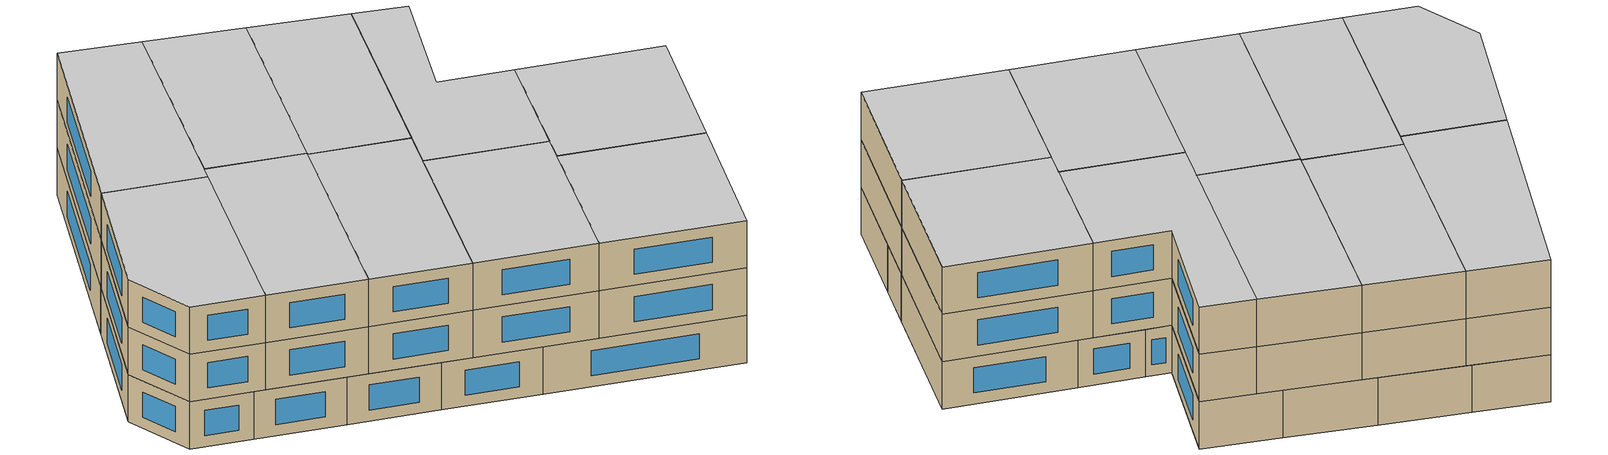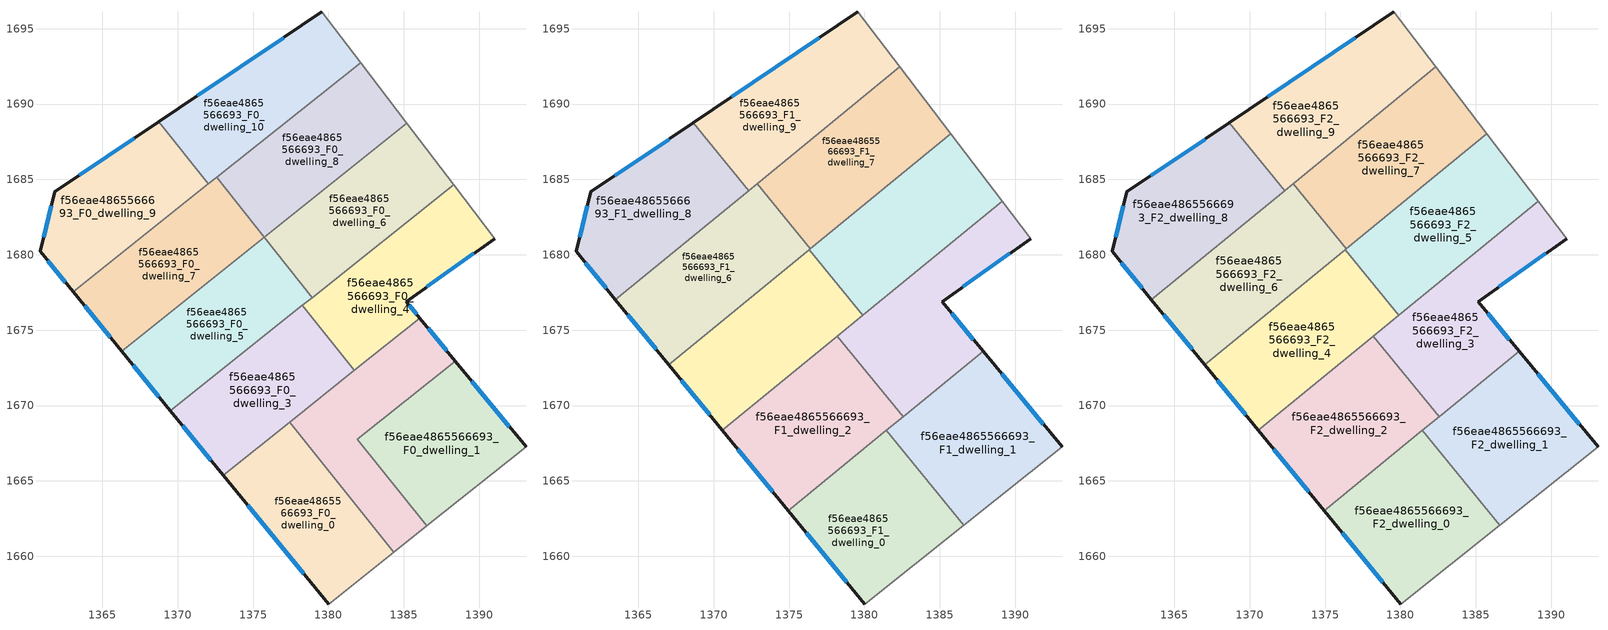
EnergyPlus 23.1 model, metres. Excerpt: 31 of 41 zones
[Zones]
f56eae4865566693_F0_dwelling_0
 floor ground (EU_floor_Construction): 1377.42,1668.91 1384.32,1660.26 1380.01,1656.83 1373.01,1665.39 z0
 wall outside (EU_wall_Construction): 1373.01,1665.39 1380.01,1656.83 z0:3
 wall to f56eae4865566693_F0_dwelling_2 (EU_wall_Construction): 1384.32,1660.26 1377.42,1668.91 z0:3
 wall adiabatic (EU_wall_Construction): 1380.01,1656.83 1384.32,1660.26 z0:3
 wall to f56eae4865566693_F0_dwelling_3 (EU_wall_Construction): 1377.42,1668.91 1373.01,1665.39 z0:3
 window (EU_Window_Construction): 1374.66,1663.38 1378.37,1658.84 z0.7:2.3
 ceiling adiabatic (EU_roof_Construction): 1379.28,1666.57 1377.42,1668.91 1373.01,1665.39 1374.95,1663.02 z3
f56eae4865566693_F0_dwelling_1
 floor ground (EU_floor_Construction): 1388.41,1672.95 1393.11,1667.27 1386.52,1662.02 1381.92,1667.78 z0
 wall outside (EU_wall_Construction): 1393.11,1667.27 1388.41,1672.95 z0:3
 wall adiabatic (EU_wall_Construction): 1386.52,1662.02 1393.11,1667.27 z0:3
 wall to f56eae4865566693_F0_dwelling_2 (EU_wall_Construction): 1388.41,1672.95 1381.92,1667.78 1386.52,1662.02 z0:3
 window (EU_Window_Construction): 1392,1668.61 1389.51,1671.62 z0.7:2.3
f56eae4865566693_F0_dwelling_10
 floor ground (EU_floor_Construction): 1379.57,1696.12 1382.13,1692.76 1372.04,1684.7 1368.75,1688.83 z0
 wall outside (EU_wall_Construction): 1379.57,1696.12 1368.75,1688.83 z0:3
 wall to f56eae4865566693_F0_dwelling_9 (EU_wall_Construction): 1368.75,1688.83 1372.04,1684.7 z0:3
 wall adiabatic (EU_wall_Construction): 1382.13,1692.76 1379.57,1696.12 z0:3
 wall to f56eae4865566693_F0_dwelling_8 (EU_wall_Construction): 1372.59,1685.14 1382.13,1692.76 z0:3
 wall to f56eae4865566693_F0_dwelling_7 (EU_wall_Construction): 1372.04,1684.7 1372.59,1685.14 z0:3
 window (EU_Window_Construction): 1377.03,1694.41 1371.29,1690.54 z0.7:2.3
f56eae4865566693_F0_dwelling_2
 floor ground (EU_floor_Construction): 1386.06,1675.8 1388.41,1672.95 1381.92,1667.78 1386.52,1662.02 1384.32,1660.26 1377.42,1668.91 z0
 wall outside (EU_wall_Construction): 1388.41,1672.95 1386.06,1675.8 z0:3
 wall adiabatic (EU_wall_Construction): 1384.32,1660.26 1386.52,1662.02 z0:3
 wall to f56eae4865566693_F0_dwelling_4 (EU_wall_Construction): 1386.06,1675.8 1381.72,1672.33 z0:3
 wall to f56eae4865566693_F0_dwelling_3 (EU_wall_Construction): 1381.72,1672.33 1377.42,1668.91 z0:3
 window (EU_Window_Construction): 1387.86,1673.62 1386.61,1675.13 z0.7:2.3
 ceiling adiabatic (EU_roof_Construction): 1382.57,1669.26 1380.71,1671.53 1377.42,1668.91 1379.28,1666.57 z3
f56eae4865566693_F0_dwelling_3
 floor ground (EU_floor_Construction): 1378.27,1676.65 1381.72,1672.33 1373.01,1665.39 1369.52,1669.66 z0
 wall outside (EU_wall_Construction): 1369.52,1669.66 1373.01,1665.39 z0:3
 wall to f56eae4865566693_F0_dwelling_4 (EU_wall_Construction): 1381.72,1672.33 1378.27,1676.65 z0:3
 wall to f56eae4865566693_F0_dwelling_5 (EU_wall_Construction): 1378.27,1676.65 1369.52,1669.66 z0:3
 window (EU_Window_Construction): 1370.34,1668.66 1372.19,1666.39 z0.7:2.3
 ceiling adiabatic (EU_roof_Construction): 1380.71,1671.53 1378.21,1674.59 1370.59,1668.35 1373.01,1665.39 z3; 1379.24,1675.44 1378.27,1676.65 1369.52,1669.66 1370.59,1668.35 z3
f56eae4865566693_F0_dwelling_4
 floor ground (EU_floor_Construction): 1388.3,1684.65 1391.02,1681.08 1385.15,1676.9 1386.06,1675.8 1381.72,1672.33 1378.27,1676.65 z0
 wall outside (EU_wall_Construction): 1386.06,1675.8 1385.15,1676.9 1391.02,1681.08 z0:3
 wall adiabatic (EU_wall_Construction): 1391.02,1681.08 1388.3,1684.65 z0:3
 wall to f56eae4865566693_F0_dwelling_6 (EU_wall_Construction): 1388.3,1684.65 1378.92,1677.16 z0:3
 wall to f56eae4865566693_F0_dwelling_5 (EU_wall_Construction): 1378.92,1677.16 1378.27,1676.65 z0:3
 window (EU_Window_Construction): 1386.53,1677.88 1389.64,1680.1 / 1385.85,1676.06 1385.36,1676.64 z0.7:2.3
f56eae4865566693_F0_dwelling_5
 floor ground (EU_floor_Construction): 1375.73,1681.16 1378.92,1677.16 1369.52,1669.66 1366.28,1673.62 z0
 wall outside (EU_wall_Construction): 1366.28,1673.62 1369.52,1669.66 z0:3
 wall to f56eae4865566693_F0_dwelling_6 (EU_wall_Construction): 1378.92,1677.16 1375.73,1681.16 z0:3
 wall to f56eae4865566693_F0_dwelling_7 (EU_wall_Construction): 1375.73,1681.16 1366.28,1673.62 z0:3
 window (EU_Window_Construction): 1367.04,1672.69 1368.76,1670.59 z0.7:2.3
f56eae4865566693_F0_dwelling_6
 floor ground (EU_floor_Construction): 1385.21,1688.72 1388.3,1684.65 1378.92,1677.16 1375.73,1681.16 z0
 wall adiabatic (EU_wall_Construction): 1388.3,1684.65 1385.21,1688.72 z0:3
 wall to f56eae4865566693_F0_dwelling_8 (EU_wall_Construction): 1385.21,1688.72 1375.75,1681.17 z0:3
 wall to f56eae4865566693_F0_dwelling_7 (EU_wall_Construction): 1375.75,1681.17 1375.73,1681.16 z0:3
 ceiling adiabatic (EU_roof_Construction): 1385.73,1688.03 1385.21,1688.72 1375.77,1681.19 1376.41,1680.4 z3
f56eae4865566693_F0_dwelling_7
 floor ground (EU_floor_Construction): 1372.59,1685.14 1375.75,1681.17 1366.28,1673.62 1363.07,1677.54 z0
 wall outside (EU_wall_Construction): 1363.07,1677.54 1366.28,1673.62 z0:3
 wall to f56eae4865566693_F0_dwelling_8 (EU_wall_Construction): 1375.75,1681.17 1372.59,1685.14 z0:3
 wall to f56eae4865566693_F0_dwelling_9 (EU_wall_Construction): 1372.04,1684.7 1363.07,1677.54 z0:3
 window (EU_Window_Construction): 1363.82,1676.62 1365.53,1674.54 z0.7:2.3
f56eae4865566693_F0_dwelling_8
 floor ground (EU_floor_Construction): 1382.13,1692.76 1385.21,1688.72 1375.75,1681.17 1372.59,1685.14 z0
 wall adiabatic (EU_wall_Construction): 1385.21,1688.72 1382.13,1692.76 z0:3
 ceiling adiabatic (EU_roof_Construction): 1382.35,1692.47 1382.13,1692.76 1372.59,1685.14 1372.91,1684.75 z3
f56eae4865566693_F0_dwelling_9
 floor ground (EU_floor_Construction): 1368.75,1688.83 1372.04,1684.7 1363.07,1677.54 1360.87,1680.23 1361.86,1684.19 z0
 wall outside (EU_wall_Construction): 1368.75,1688.83 1361.86,1684.19 1360.87,1680.23 1363.07,1677.54 z0:3
 window (EU_Window_Construction): 1361.39,1679.6 1362.55,1678.17 / 1361.63,1683.26 1361.1,1681.16 / 1367.13,1687.74 1363.48,1685.28 z0.7:2.3
f56eae4865566693_F1_dwelling_0
 floor to f56eae4865566693_F0_dwelling_0 (EU_floor_Construction): 1379.28,1666.57 1384.32,1660.26 1380.01,1656.83 1374.95,1663.02 z3
 floor to f56eae4865566693_F0_dwelling_2 (EU_floor_Construction): 1381.93,1667.78 1386.52,1662.02 1384.32,1660.26 1379.28,1666.57 1381.46,1668.35 z3
 floor to f56eae4865566693_F0_dwelling_1 (EU_floor_Construction): 1381.92,1667.78 1386.59,1662.08 1386.52,1662.02 z3
 wall outside (EU_wall_Construction): 1374.95,1663.02 1380.01,1656.83 z3:6
 wall to f56eae4865566693_F1_dwelling_1 (EU_wall_Construction): 1386.59,1662.08 1381.46,1668.35 z3:6
 wall adiabatic (EU_wall_Construction): 1380.01,1656.83 1386.59,1662.08 z3:6
 wall to f56eae4865566693_F1_dwelling_2 (EU_wall_Construction): 1381.46,1668.35 1374.95,1663.02 z3:6
 window (EU_Window_Construction): 1376.14,1661.57 1378.82,1658.28 z3.7:5.3
f56eae4865566693_F1_dwelling_1
 floor to f56eae4865566693_F0_dwelling_1 (EU_floor_Construction): 1388.41,1672.95 1393.11,1667.27 1386.59,1662.08 1381.93,1667.78 z3
 floor to f56eae4865566693_F0_dwelling_2 (EU_floor_Construction): 1387.88,1673.6 1388.41,1672.95 1381.93,1667.78 1381.46,1668.35 z3
 wall outside (EU_wall_Construction): 1393.11,1667.27 1387.88,1673.6 z3:6
 wall adiabatic (EU_wall_Construction): 1386.59,1662.08 1393.11,1667.27 z3:6
 wall to f56eae4865566693_F1_dwelling_3 (EU_wall_Construction): 1387.88,1673.6 1382.57,1669.26 z3:6
 wall to f56eae4865566693_F1_dwelling_2 (EU_wall_Construction): 1382.57,1669.26 1381.46,1668.35 z3:6
 window (EU_Window_Construction): 1391.88,1668.76 1389.1,1672.12 z3.7:5.3
f56eae4865566693_F1_dwelling_2
 floor adiabatic (EU_floor_Construction): 1378.21,1674.59 1382.57,1669.26 1374.95,1663.02 1370.59,1668.35 z3
 wall outside (EU_wall_Construction): 1370.59,1668.35 1374.95,1663.02 z3:6
 wall to f56eae4865566693_F1_dwelling_3 (EU_wall_Construction): 1382.57,1669.26 1378.21,1674.59 z3:6
 wall to f56eae4865566693_F1_dwelling_4 (EU_wall_Construction): 1378.21,1674.59 1370.59,1668.35 z3:6
 window (EU_Window_Construction): 1371.61,1667.1 1373.92,1664.27 z3.7:5.3
f56eae4865566693_F1_dwelling_3
 floor to f56eae4865566693_F0_dwelling_2 (EU_floor_Construction): 1386.06,1675.8 1387.88,1673.6 1382.57,1669.26 1380.71,1671.53 z3
 floor to f56eae4865566693_F0_dwelling_4 (EU_floor_Construction): 1389.15,1683.54 1391.02,1681.08 1385.15,1676.9 1386.06,1675.8 1381.72,1672.33 1379.24,1675.44 z3
 floor to f56eae4865566693_F0_dwelling_3 (EU_floor_Construction): 1379.24,1675.44 1381.72,1672.33 1380.71,1671.53 1378.21,1674.59 z3
 wall outside (EU_wall_Construction): 1387.88,1673.6 1385.15,1676.9 1391.02,1681.08 z3:6
 wall adiabatic (EU_wall_Construction): 1391.02,1681.08 1389.15,1683.54 z3:6
 wall to f56eae4865566693_F1_dwelling_5 (EU_wall_Construction): 1389.15,1683.54 1379.91,1675.98 z3:6
 wall to f56eae4865566693_F1_dwelling_4 (EU_wall_Construction): 1379.91,1675.98 1378.2,1674.59 z3:6
 window (EU_Window_Construction): 1386.53,1677.88 1389.64,1680.1 / 1387.24,1674.38 1385.79,1676.13 z3.7:5.3
f56eae4865566693_F1_dwelling_4
 floor to f56eae4865566693_F0_dwelling_5 (EU_floor_Construction): 1378.35,1677.88 1378.92,1677.16 1369.52,1669.66 1367.02,1672.71 1376.34,1680.34 z3
 floor to f56eae4865566693_F0_dwelling_4 (EU_floor_Construction): 1378.93,1677.17 1379.91,1675.98 1379.24,1675.44 1378.27,1676.65 z3
 floor adiabatic (EU_floor_Construction): 1378.93,1677.17 1378.27,1676.65 1379.24,1675.44 1370.59,1668.35 1369.52,1669.66 1378.92,1677.16 1378.35,1677.88 z3
 wall outside (EU_wall_Construction): 1367.02,1672.71 1370.59,1668.35 z3:6
 wall to f56eae4865566693_F1_dwelling_5 (EU_wall_Construction): 1379.91,1675.98 1376.34,1680.34 z3:6
 wall to f56eae4865566693_F1_dwelling_6 (EU_wall_Construction): 1376.34,1680.34 1367.02,1672.71 z3:6
 window (EU_Window_Construction): 1367.86,1671.69 1369.75,1669.38 z3.7:5.3
f56eae4865566693_F1_dwelling_5
 floor to f56eae4865566693_F0_dwelling_4 (EU_floor_Construction): 1388.3,1684.65 1389.15,1683.54 1379.91,1675.98 1378.93,1677.17 z3
 floor to f56eae4865566693_F0_dwelling_6 (EU_floor_Construction): 1385.73,1688.03 1388.3,1684.65 1378.93,1677.17 1378.35,1677.88 1376.37,1680.36 z3
 floor to f56eae4865566693_F0_dwelling_5 (EU_floor_Construction): 1376.37,1680.36 1378.35,1677.88 1376.34,1680.34 z3
 wall adiabatic (EU_wall_Construction): 1389.15,1683.54 1385.73,1688.03 z3:6
 wall to f56eae4865566693_F1_dwelling_7 (EU_wall_Construction): 1385.73,1688.03 1376.41,1680.4 z3:6
 wall to f56eae4865566693_F1_dwelling_6 (EU_wall_Construction): 1376.41,1680.4 1376.34,1680.34 z3:6
f56eae4865566693_F1_dwelling_6
 floor to f56eae4865566693_F0_dwelling_7 (EU_floor_Construction): 1374.71,1682.49 1375.75,1681.17 1366.28,1673.62 1363.48,1677.04 1372.88,1684.72 z3
 floor to f56eae4865566693_F0_dwelling_5 (EU_floor_Construction): 1375.73,1681.16 1376.37,1680.36 1376.34,1680.34 1367.02,1672.71 1366.28,1673.62 z3
 floor to f56eae4865566693_F0_dwelling_6 (EU_floor_Construction): 1375.77,1681.19 1376.41,1680.4 1376.37,1680.36 1375.73,1681.16 z3
 floor to f56eae4865566693_F0_dwelling_8 (EU_floor_Construction): 1374.71,1682.49 1375.77,1681.19 1375.75,1681.17 z3
 wall outside (EU_wall_Construction): 1363.48,1677.04 1367.02,1672.71 z3:6
 wall to f56eae4865566693_F1_dwelling_7 (EU_wall_Construction): 1376.41,1680.4 1372.88,1684.72 z3:6
 wall to f56eae4865566693_F1_dwelling_8 (EU_wall_Construction): 1372.32,1684.26 1363.48,1677.04 z3:6
 wall to f56eae4865566693_F1_dwelling_9 (EU_wall_Construction): 1372.88,1684.72 1372.32,1684.26 z3:6
 window (EU_Window_Construction): 1364.31,1676.02 1366.19,1673.73 z3.7:5.3
f56eae4865566693_F1_dwelling_7
 floor to f56eae4865566693_F0_dwelling_8 (EU_floor_Construction): 1382.35,1692.47 1385.21,1688.72 1375.77,1681.19 1374.71,1682.49 1372.91,1684.75 z3
 floor adiabatic (EU_floor_Construction): 1385.21,1688.72 1385.73,1688.03 1376.41,1680.4 1375.77,1681.19 z3; 1382.35,1692.47 1385.21,1688.72 1375.77,1681.19 1374.71,1682.49 1372.91,1684.75 z3
 floor to f56eae4865566693_F0_dwelling_7 (EU_floor_Construction): 1372.91,1684.75 1374.71,1682.49 1372.88,1684.72 z3
 wall adiabatic (EU_wall_Construction): 1385.73,1688.03 1382.35,1692.47 z3:6
 wall to f56eae4865566693_F1_dwelling_9 (EU_wall_Construction): 1382.35,1692.47 1372.88,1684.72 z3:6
f56eae4865566693_F1_dwelling_8
 floor to f56eae4865566693_F0_dwelling_9 (EU_floor_Construction): 1368.64,1688.76 1371.99,1684.66 1363.07,1677.54 1360.87,1680.23 1361.86,1684.19 z3
 floor to f56eae4865566693_F0_dwelling_7 (EU_floor_Construction): 1371.99,1684.66 1372.32,1684.26 1363.48,1677.04 1363.07,1677.54 z3
 wall outside (EU_wall_Construction): 1368.64,1688.76 1361.86,1684.19 1360.87,1680.23 1363.48,1677.04 z3:6
 wall to f56eae4865566693_F1_dwelling_9 (EU_wall_Construction): 1372.32,1684.26 1368.64,1688.76 z3:6
 window (EU_Window_Construction): 1361.48,1679.48 1362.87,1677.79 / 1361.63,1683.26 1361.1,1681.16 / 1367.05,1687.68 1363.46,1685.26 z3.7:5.3
f56eae4865566693_F1_dwelling_9
 floor to f56eae4865566693_F0_dwelling_10 (EU_floor_Construction): 1379.57,1696.12 1382.13,1692.76 1372.04,1684.7 1368.75,1688.83 z3
 floor to f56eae4865566693_F0_dwelling_9 (EU_floor_Construction): 1368.75,1688.83 1372.04,1684.7 1371.99,1684.66 1368.64,1688.76 z3
 floor to f56eae4865566693_F0_dwelling_7 (EU_floor_Construction): 1372.59,1685.14 1372.91,1684.75 1372.32,1684.26 1371.99,1684.66 z3
 floor adiabatic (EU_floor_Construction): 1382.13,1692.76 1382.35,1692.47 1372.32,1684.26 1372.91,1684.75 1372.59,1685.14 z3
 wall outside (EU_wall_Construction): 1379.57,1696.12 1368.64,1688.76 z3:6
 wall adiabatic (EU_wall_Construction): 1382.35,1692.47 1379.57,1696.12 z3:6
 window (EU_Window_Construction): 1377,1694.39 1371.21,1690.49 z3.7:5.3
f56eae4865566693_F2_dwelling_0
 floor to f56eae4865566693_F1_dwelling_0 (EU_floor_Construction): 1381.46,1668.35 1386.59,1662.08 1380.01,1656.83 1374.95,1663.02 z6
 wall outside (EU_wall_Construction): 1374.95,1663.02 1380.01,1656.83 z6:9
 wall to f56eae4865566693_F2_dwelling_1 (EU_wall_Construction): 1386.59,1662.08 1381.46,1668.35 z6:9
 wall adiabatic (EU_wall_Construction): 1380.01,1656.83 1386.59,1662.08 z6:9
 wall to f56eae4865566693_F2_dwelling_2 (EU_wall_Construction): 1381.46,1668.35 1374.95,1663.02 z6:9
 window (EU_Window_Construction): 1376.14,1661.57 1378.82,1658.28 z6.7:8.3
 ceiling to f56eae4865566693_F3_dwelling_0 (EU_floor_Construction): 1386.59,1662.08 1381.46,1668.35 1374.95,1663.02 1380.01,1656.83 z9
f56eae4865566693_F2_dwelling_1
 floor to f56eae4865566693_F1_dwelling_1 (EU_floor_Construction): 1387.88,1673.6 1393.11,1667.27 1386.59,1662.08 1381.46,1668.35 z6
 wall outside (EU_wall_Construction): 1393.11,1667.27 1387.88,1673.6 z6:9
 wall adiabatic (EU_wall_Construction): 1386.59,1662.08 1393.11,1667.27 z6:9
 wall to f56eae4865566693_F2_dwelling_3 (EU_wall_Construction): 1387.88,1673.6 1382.57,1669.26 z6:9
 wall to f56eae4865566693_F2_dwelling_2 (EU_wall_Construction): 1382.57,1669.26 1381.46,1668.35 z6:9
 window (EU_Window_Construction): 1391.88,1668.76 1389.1,1672.12 z6.7:8.3
 ceiling to f56eae4865566693_F3_dwelling_1 (EU_floor_Construction): 1393.11,1667.27 1387.88,1673.6 1381.46,1668.35 1386.59,1662.08 z9
f56eae4865566693_F2_dwelling_2
 floor to f56eae4865566693_F1_dwelling_2 (EU_floor_Construction): 1378.21,1674.59 1382.57,1669.26 1374.95,1663.02 1370.59,1668.35 z6
 wall outside (EU_wall_Construction): 1370.59,1668.35 1374.95,1663.02 z6:9
 wall to f56eae4865566693_F2_dwelling_3 (EU_wall_Construction): 1382.57,1669.26 1378.21,1674.59 z6:9
 wall to f56eae4865566693_F2_dwelling_4 (EU_wall_Construction): 1378.21,1674.59 1370.59,1668.35 z6:9
 window (EU_Window_Construction): 1371.61,1667.1 1373.92,1664.27 z6.7:8.3
 ceiling to f56eae4865566693_F3_dwelling_2 (EU_floor_Construction): 1382.57,1669.26 1378.21,1674.59 1370.59,1668.35 1374.95,1663.02 z9
f56eae4865566693_F2_dwelling_3
 floor to f56eae4865566693_F1_dwelling_3 (EU_floor_Construction): 1389.15,1683.54 1391.02,1681.08 1385.15,1676.9 1387.88,1673.6 1382.57,1669.26 1378.21,1674.59 z6
 wall outside (EU_wall_Construction): 1387.88,1673.6 1385.15,1676.9 1391.02,1681.08 z6:9
 wall adiabatic (EU_wall_Construction): 1391.02,1681.08 1389.15,1683.54 z6:9
 wall to f56eae4865566693_F2_dwelling_5 (EU_wall_Construction): 1389.15,1683.54 1379.91,1675.98 z6:9
 wall to f56eae4865566693_F2_dwelling_4 (EU_wall_Construction): 1379.91,1675.98 1378.2,1674.59 z6:9
 window (EU_Window_Construction): 1386.53,1677.88 1389.64,1680.1 / 1387.24,1674.38 1385.79,1676.13 z6.7:8.3
 ceiling to f56eae4865566693_F3_dwelling_3 (EU_floor_Construction): 1387.88,1673.6 1385.15,1676.9 1391.02,1681.08 1389.15,1683.54 1378.21,1674.59 1382.57,1669.26 z9
f56eae4865566693_F2_dwelling_4
 floor to f56eae4865566693_F1_dwelling_4 (EU_floor_Construction): 1376.34,1680.34 1379.91,1675.98 1370.59,1668.35 1367.02,1672.71 z6
 wall outside (EU_wall_Construction): 1367.02,1672.71 1370.59,1668.35 z6:9
 wall to f56eae4865566693_F2_dwelling_5 (EU_wall_Construction): 1379.91,1675.98 1376.34,1680.34 z6:9
 wall to f56eae4865566693_F2_dwelling_6 (EU_wall_Construction): 1376.34,1680.34 1367.02,1672.71 z6:9
 window (EU_Window_Construction): 1367.86,1671.69 1369.75,1669.38 z6.7:8.3
 ceiling to f56eae4865566693_F3_dwelling_4 (EU_floor_Construction): 1379.91,1675.98 1376.34,1680.34 1367.02,1672.71 1370.59,1668.35 z9
f56eae4865566693_F2_dwelling_5
 floor to f56eae4865566693_F1_dwelling_5 (EU_floor_Construction): 1385.73,1688.03 1389.15,1683.54 1379.91,1675.98 1376.34,1680.34 z6
 wall adiabatic (EU_wall_Construction): 1389.15,1683.54 1385.73,1688.03 z6:9
 wall to f56eae4865566693_F2_dwelling_7 (EU_wall_Construction): 1385.73,1688.03 1376.41,1680.4 z6:9
 wall to f56eae4865566693_F2_dwelling_6 (EU_wall_Construction): 1376.41,1680.4 1376.34,1680.34 z6:9
 ceiling to f56eae4865566693_F3_dwelling_5 (EU_floor_Construction): 1389.15,1683.54 1385.73,1688.03 1376.34,1680.34 1379.91,1675.98 z9
f56eae4865566693_F2_dwelling_6
 floor to f56eae4865566693_F1_dwelling_6 (EU_floor_Construction): 1372.88,1684.72 1376.41,1680.4 1367.02,1672.71 1363.48,1677.04 z6
 wall outside (EU_wall_Construction): 1363.48,1677.04 1367.02,1672.71 z6:9
 wall to f56eae4865566693_F2_dwelling_7 (EU_wall_Construction): 1376.41,1680.4 1372.88,1684.72 z6:9
 wall to f56eae4865566693_F2_dwelling_8 (EU_wall_Construction): 1372.32,1684.26 1363.48,1677.04 z6:9
 wall to f56eae4865566693_F2_dwelling_9 (EU_wall_Construction): 1372.88,1684.72 1372.32,1684.26 z6:9
 window (EU_Window_Construction): 1364.31,1676.02 1366.19,1673.73 z6.7:8.3
 ceiling to f56eae4865566693_F3_dwelling_6 (EU_floor_Construction): 1376.41,1680.4 1372.88,1684.72 1363.48,1677.04 1367.02,1672.71 z9
f56eae4865566693_F2_dwelling_7
 floor to f56eae4865566693_F1_dwelling_7 (EU_floor_Construction): 1382.35,1692.47 1385.73,1688.03 1376.41,1680.4 1372.88,1684.72 z6
 wall adiabatic (EU_wall_Construction): 1385.73,1688.03 1382.35,1692.47 z6:9
 wall to f56eae4865566693_F2_dwelling_9 (EU_wall_Construction): 1382.35,1692.47 1372.88,1684.72 z6:9
 ceiling to f56eae4865566693_F3_dwelling_7 (EU_floor_Construction): 1385.73,1688.03 1382.35,1692.47 1372.88,1684.72 1376.41,1680.4 z9
f56eae4865566693_F2_dwelling_8
 floor to f56eae4865566693_F1_dwelling_8 (EU_floor_Construction): 1368.64,1688.76 1372.32,1684.26 1363.48,1677.04 1360.87,1680.23 1361.86,1684.19 z6
 wall outside (EU_wall_Construction): 1368.64,1688.76 1361.86,1684.19 1360.87,1680.23 1363.48,1677.04 z6:9
 wall to f56eae4865566693_F2_dwelling_9 (EU_wall_Construction): 1372.32,1684.26 1368.64,1688.76 z6:9
 window (EU_Window_Construction): 1361.48,1679.48 1362.87,1677.79 / 1361.63,1683.26 1361.1,1681.16 / 1367.05,1687.68 1363.46,1685.26 z6.7:8.3
 ceiling to f56eae4865566693_F3_dwelling_8 (EU_floor_Construction): 1372.32,1684.26 1368.64,1688.76 1361.86,1684.19 1360.87,1680.23 1363.48,1677.04 z9
f56eae4865566693_F2_dwelling_9
 floor to f56eae4865566693_F1_dwelling_9 (EU_floor_Construction): 1379.57,1696.12 1382.35,1692.47 1372.32,1684.26 1368.64,1688.76 z6
 wall outside (EU_wall_Construction): 1379.57,1696.12 1368.64,1688.76 z6:9
 wall adiabatic (EU_wall_Construction): 1382.35,1692.47 1379.57,1696.12 z6:9
 window (EU_Window_Construction): 1377,1694.39 1371.21,1690.49 z6.7:8.3
 ceiling to f56eae4865566693_F3_dwelling_9 (EU_floor_Construction): 1382.35,1692.47 1379.57,1696.12 1368.64,1688.76 1372.32,1684.26 z9
[Building]
EU S2 Campaign: North Axis=0; Terrain=City; Solar Distribution=FullExterior
[Site:Location]
Budapest.Ferenc.Liszt.Intl.AP: Latitude=47.437; Longitude=19.256; Time Zone=1; Elevation=185
[SizingPeriod:WeatherFileDays]
AnnualSizingPeriod: Begin Month=1; Begin Day of Month=1; End Month=12; End Day of Month=31; Day of Week for Start Day=Monday; Use Weather File Daylight Saving Period=No; Use Weather File Rain and Snow Indicators=No
[MATERIAL]
EU_InternalMass_Material: Roughness=MediumRough; Thickness=0.1; Conductivity=1; Density=1800; Specific Heat=900; Thermal Absorptance=0.9; Solar Absorptance=0.7; Visible Absorptance=0.7
[MATERIAL:NOMASS] Roughness=MediumRough; Thermal Absorptance=0.9; Solar Absorptance=0.7; Visible Absorptance=0.7
Name | Thermal Resistance
EU_wall_NoMass | 0.832559
EU_roof_NoMass | 1.39638
EU_floor_NoMass | 0.872794
[WINDOWMATERIAL:SIMPLEGLAZINGSYSTEM]
EU_Window_SimpleGlazing: UFactor=2.79869; Solar Heat Gain Coefficient=0.75; Visible Transmittance=0.75
[CONSTRUCTION]
EU_wall_Construction: EU_wall_NoMass
EU_roof_Construction: EU_roof_NoMass
EU_floor_Construction: EU_floor_NoMass
EU_Window_Construction: EU_Window_SimpleGlazing
EU_InternalMass_Construction: EU_InternalMass_Material
[ZONE] Type=1; Multiplier=1; Ceiling Height=autocalculate; Floor Area=autocalculate; Part of Total Floor Area=Yes
Name | Volume
f56eae4865566693_F0_dwelling_0; f56eae4865566693_F0_dwelling_10 | 184.956
f56eae4865566693_F1_dwelling_0; f56eae4865566693_F2_dwelling_0 | 203.431
f56eae4865566693_F0_dwelling_1 | 184.938
f56eae4865566693_F1_dwelling_1; f56eae4865566693_F2_dwelling_1 | 203.453
f56eae4865566693_F0_dwelling_2 | 184.95
f56eae4865566693_F1_dwelling_2; f56eae4865566693_F2_dwelling_2 | 203.439
f56eae4865566693_F0_dwelling_3 | 184.923
f56eae4865566693_F1_dwelling_3; f56eae4865566693_F2_dwelling_3 | 203.44
f56eae4865566693_F0_dwelling_4 | 184.931
f56eae4865566693_F1_dwelling_4; f56eae4865566693_F2_dwelling_4 | 203.414
f56eae4865566693_F0_dwelling_5; f56eae4865566693_F0_dwelling_8 | 184.93
f56eae4865566693_F1_dwelling_5; f56eae4865566693_F2_dwelling_5 | 203.428
f56eae4865566693_F0_dwelling_6 | 184.942
f56eae4865566693_F1_dwelling_6; f56eae4865566693_F2_dwelling_6 | 203.45
f56eae4865566693_F0_dwelling_7 | 184.911
f56eae4865566693_F1_dwelling_7; f56eae4865566693_F2_dwelling_7 | 203.448
f56eae4865566693_F1_dwelling_8; f56eae4865566693_F2_dwelling_8 | 203.456
f56eae4865566693_F0_dwelling_9 | 184.967
f56eae4865566693_F1_dwelling_9; f56eae4865566693_F2_dwelling_9 | 203.442
[INTERNALMASS] Construction=EU_InternalMass_Construction
Name | Zone or ZoneList | Surface Area
f56eae4865566693_F0_dwelling_0_EU_InternalMass | f56eae4865566693_F0_dwelling_0 | 61.654
f56eae4865566693_F0_dwelling_1_EU_InternalMass | f56eae4865566693_F0_dwelling_1 | 61.6464
f56eae4865566693_F0_dwelling_2_EU_InternalMass | f56eae4865566693_F0_dwelling_2 | 61.6498
f56eae4865566693_F0_dwelling_3_EU_InternalMass | f56eae4865566693_F0_dwelling_3 | 61.6424
f56eae4865566693_F0_dwelling_4_EU_InternalMass | f56eae4865566693_F0_dwelling_4 | 61.6444
f56eae4865566693_F0_dwelling_5_EU_InternalMass | f56eae4865566693_F0_dwelling_5 | 61.6445
f56eae4865566693_F0_dwelling_6_EU_InternalMass | f56eae4865566693_F0_dwelling_6 | 61.6476
f56eae4865566693_F0_dwelling_7_EU_InternalMass | f56eae4865566693_F0_dwelling_7 | 61.6373
f56eae4865566693_F0_dwelling_8_EU_InternalMass | f56eae4865566693_F0_dwelling_8 | 61.6428
f56eae4865566693_F0_dwelling_9_EU_InternalMass | f56eae4865566693_F0_dwelling_9 | 61.6561
f56eae4865566693_F0_dwelling_10_EU_InternalMass | f56eae4865566693_F0_dwelling_10 | 61.6515
f56eae4865566693_F1_dwelling_0_EU_InternalMass | f56eae4865566693_F1_dwelling_0 | 67.8087
f56eae4865566693_F1_dwelling_1_EU_InternalMass | f56eae4865566693_F1_dwelling_1 | 67.8175
f56eae4865566693_F1_dwelling_2_EU_InternalMass | f56eae4865566693_F1_dwelling_2 | 67.8128
f56eae4865566693_F1_dwelling_3_EU_InternalMass | f56eae4865566693_F1_dwelling_3 | 67.8138
f56eae4865566693_F1_dwelling_4_EU_InternalMass | f56eae4865566693_F1_dwelling_4 | 67.81
f56eae4865566693_F1_dwelling_5_EU_InternalMass | f56eae4865566693_F1_dwelling_5 | 67.811
f56eae4865566693_F1_dwelling_6_EU_InternalMass | f56eae4865566693_F1_dwelling_6 | 67.8152
f56eae4865566693_F1_dwelling_7_EU_InternalMass | f56eae4865566693_F1_dwelling_7 | 67.8157
f56eae4865566693_F1_dwelling_8_EU_InternalMass | f56eae4865566693_F1_dwelling_8 | 67.8177
f56eae4865566693_F1_dwelling_9_EU_InternalMass | f56eae4865566693_F1_dwelling_9 | 67.8138
f56eae4865566693_F2_dwelling_0_EU_InternalMass | f56eae4865566693_F2_dwelling_0 | 67.8087
f56eae4865566693_F2_dwelling_1_EU_InternalMass | f56eae4865566693_F2_dwelling_1 | 67.8175
f56eae4865566693_F2_dwelling_2_EU_InternalMass | f56eae4865566693_F2_dwelling_2 | 67.8128
f56eae4865566693_F2_dwelling_3_EU_InternalMass | f56eae4865566693_F2_dwelling_3 | 67.8138
f56eae4865566693_F2_dwelling_4_EU_InternalMass | f56eae4865566693_F2_dwelling_4 | 67.81
f56eae4865566693_F2_dwelling_5_EU_InternalMass | f56eae4865566693_F2_dwelling_5 | 67.811
f56eae4865566693_F2_dwelling_6_EU_InternalMass | f56eae4865566693_F2_dwelling_6 | 67.8152
f56eae4865566693_F2_dwelling_7_EU_InternalMass | f56eae4865566693_F2_dwelling_7 | 67.8157
f56eae4865566693_F2_dwelling_8_EU_InternalMass | f56eae4865566693_F2_dwelling_8 | 67.8177
f56eae4865566693_F2_dwelling_9_EU_InternalMass | f56eae4865566693_F2_dwelling_9 | 67.8138
[OTHEREQUIPMENT] Fuel Type=Electricity; Design Level Calculation Method=Watts/Area; Power per Zone Floor Area=1; Fraction Latent=0; Fraction Radiant=0; Fraction Lost=0; Carbon Dioxide Generation Rate=0; EndUse Subcategory=EU_Step8_InternalGains
Name | Zone or ZoneList or Space or SpaceList | Schedule
EU_Step8_InternalGain_f56eae4865566693_F0_dwelling_0_f000 | f56eae4865566693_F0_dwelling_0 | EU_Step8_GainSchedule_f56eae4865566693_F0_dwelling_0_f000
EU_Step8_InternalGain_f56eae4865566693_F0_dwelling_1_f000 | f56eae4865566693_F0_dwelling_1 | EU_Step8_GainSchedule_f56eae4865566693_F0_dwelling_1_f000
EU_Step8_InternalGain_f56eae4865566693_F0_dwelling_2_f000 | f56eae4865566693_F0_dwelling_2 | EU_Step8_GainSchedule_f56eae4865566693_F0_dwelling_2_f000
EU_Step8_InternalGain_f56eae4865566693_F0_dwelling_3_f000 | f56eae4865566693_F0_dwelling_3 | EU_Step8_GainSchedule_f56eae4865566693_F0_dwelling_3_f000
EU_Step8_InternalGain_f56eae4865566693_F0_dwelling_4_f000 | f56eae4865566693_F0_dwelling_4 | EU_Step8_GainSchedule_f56eae4865566693_F0_dwelling_4_f000
EU_Step8_InternalGain_f56eae4865566693_F0_dwelling_5_f000 | f56eae4865566693_F0_dwelling_5 | EU_Step8_GainSchedule_f56eae4865566693_F0_dwelling_5_f000
EU_Step8_InternalGain_f56eae4865566693_F0_dwelling_6_f000 | f56eae4865566693_F0_dwelling_6 | EU_Step8_GainSchedule_f56eae4865566693_F0_dwelling_6_f000
EU_Step8_InternalGain_f56eae4865566693_F0_dwelling_7_f000 | f56eae4865566693_F0_dwelling_7 | EU_Step8_GainSchedule_f56eae4865566693_F0_dwelling_7_f000
EU_Step8_InternalGain_f56eae4865566693_F0_dwelling_8_f000 | f56eae4865566693_F0_dwelling_8 | EU_Step8_GainSchedule_f56eae4865566693_F0_dwelling_8_f000
EU_Step8_InternalGain_f56eae4865566693_F0_dwelling_9_f000 | f56eae4865566693_F0_dwelling_9 | EU_Step8_GainSchedule_f56eae4865566693_F0_dwelling_9_f000
EU_Step8_InternalGain_f56eae4865566693_F0_dwelling_10_f000 | f56eae4865566693_F0_dwelling_10 | EU_Step8_GainSchedule_f56eae4865566693_F0_dwelling_10_f000
EU_Step8_InternalGain_f56eae4865566693_F1_dwelling_0_f000 | f56eae4865566693_F1_dwelling_0 | EU_Step8_GainSchedule_f56eae4865566693_F1_dwelling_0_f000
EU_Step8_InternalGain_f56eae4865566693_F1_dwelling_1_f000 | f56eae4865566693_F1_dwelling_1 | EU_Step8_GainSchedule_f56eae4865566693_F1_dwelling_1_f000
EU_Step8_InternalGain_f56eae4865566693_F1_dwelling_2_f000 | f56eae4865566693_F1_dwelling_2 | EU_Step8_GainSchedule_f56eae4865566693_F1_dwelling_2_f000
EU_Step8_InternalGain_f56eae4865566693_F1_dwelling_3_f000 | f56eae4865566693_F1_dwelling_3 | EU_Step8_GainSchedule_f56eae4865566693_F1_dwelling_3_f000
EU_Step8_InternalGain_f56eae4865566693_F1_dwelling_4_f000 | f56eae4865566693_F1_dwelling_4 | EU_Step8_GainSchedule_f56eae4865566693_F1_dwelling_4_f000
EU_Step8_InternalGain_f56eae4865566693_F1_dwelling_5_f000 | f56eae4865566693_F1_dwelling_5 | EU_Step8_GainSchedule_f56eae4865566693_F1_dwelling_5_f000
EU_Step8_InternalGain_f56eae4865566693_F1_dwelling_6_f000 | f56eae4865566693_F1_dwelling_6 | EU_Step8_GainSchedule_f56eae4865566693_F1_dwelling_6_f000
EU_Step8_InternalGain_f56eae4865566693_F1_dwelling_7_f000 | f56eae4865566693_F1_dwelling_7 | EU_Step8_GainSchedule_f56eae4865566693_F1_dwelling_7_f000
EU_Step8_InternalGain_f56eae4865566693_F1_dwelling_8_f000 | f56eae4865566693_F1_dwelling_8 | EU_Step8_GainSchedule_f56eae4865566693_F1_dwelling_8_f000
EU_Step8_InternalGain_f56eae4865566693_F1_dwelling_9_f000 | f56eae4865566693_F1_dwelling_9 | EU_Step8_GainSchedule_f56eae4865566693_F1_dwelling_9_f000
EU_Step8_InternalGain_f56eae4865566693_F2_dwelling_0_f000 | f56eae4865566693_F2_dwelling_0 | EU_Step8_GainSchedule_f56eae4865566693_F2_dwelling_0_f000
EU_Step8_InternalGain_f56eae4865566693_F2_dwelling_1_f000 | f56eae4865566693_F2_dwelling_1 | EU_Step8_GainSchedule_f56eae4865566693_F2_dwelling_1_f000
EU_Step8_InternalGain_f56eae4865566693_F2_dwelling_2_f000 | f56eae4865566693_F2_dwelling_2 | EU_Step8_GainSchedule_f56eae4865566693_F2_dwelling_2_f000
EU_Step8_InternalGain_f56eae4865566693_F2_dwelling_3_f000 | f56eae4865566693_F2_dwelling_3 | EU_Step8_GainSchedule_f56eae4865566693_F2_dwelling_3_f000
EU_Step8_InternalGain_f56eae4865566693_F2_dwelling_4_f000 | f56eae4865566693_F2_dwelling_4 | EU_Step8_GainSchedule_f56eae4865566693_F2_dwelling_4_f000
EU_Step8_InternalGain_f56eae4865566693_F2_dwelling_5_f000 | f56eae4865566693_F2_dwelling_5 | EU_Step8_GainSchedule_f56eae4865566693_F2_dwelling_5_f000
EU_Step8_InternalGain_f56eae4865566693_F2_dwelling_6_f000 | f56eae4865566693_F2_dwelling_6 | EU_Step8_GainSchedule_f56eae4865566693_F2_dwelling_6_f000
EU_Step8_InternalGain_f56eae4865566693_F2_dwelling_7_f000 | f56eae4865566693_F2_dwelling_7 | EU_Step8_GainSchedule_f56eae4865566693_F2_dwelling_7_f000
EU_Step8_InternalGain_f56eae4865566693_F2_dwelling_8_f000 | f56eae4865566693_F2_dwelling_8 | EU_Step8_GainSchedule_f56eae4865566693_F2_dwelling_8_f000
EU_Step8_InternalGain_f56eae4865566693_F2_dwelling_9_f000 | f56eae4865566693_F2_dwelling_9 | EU_Step8_GainSchedule_f56eae4865566693_F2_dwelling_9_f000
[ZONEVENTILATION:DESIGNFLOWRATE] Schedule=EU_AlwaysOn; Design Flow Rate Calculation Method=AirChanges/Hour; Air Changes per Hour=0.475469; Ventilation Type=Natural; Fan Pressure Rise=0; Fan Total Efficiency=1; Constant Term Coefficient=1; Temperature Term Coefficient=0; Velocity Term Coefficient=0; Velocity Squared Term Coefficient=0; Minimum Indoor Temperature=-100; Maximum Indoor Temperature=100; Delta Temperature=-100; Minimum Outdoor Temperature=-100; Maximum Outdoor Temperature=100; Maximum Wind Speed=40
Name | Zone or ZoneList or Space or SpaceList
EU_ConstantAir_f56eae4865566693_F0_dwelling_0 | f56eae4865566693_F0_dwelling_0
EU_ConstantAir_f56eae4865566693_F0_dwelling_1 | f56eae4865566693_F0_dwelling_1
EU_ConstantAir_f56eae4865566693_F0_dwelling_2 | f56eae4865566693_F0_dwelling_2
EU_ConstantAir_f56eae4865566693_F0_dwelling_3 | f56eae4865566693_F0_dwelling_3
EU_ConstantAir_f56eae4865566693_F0_dwelling_4 | f56eae4865566693_F0_dwelling_4
EU_ConstantAir_f56eae4865566693_F0_dwelling_5 | f56eae4865566693_F0_dwelling_5
EU_ConstantAir_f56eae4865566693_F0_dwelling_6 | f56eae4865566693_F0_dwelling_6
EU_ConstantAir_f56eae4865566693_F0_dwelling_7 | f56eae4865566693_F0_dwelling_7
EU_ConstantAir_f56eae4865566693_F0_dwelling_8 | f56eae4865566693_F0_dwelling_8
EU_ConstantAir_f56eae4865566693_F0_dwelling_9 | f56eae4865566693_F0_dwelling_9
EU_ConstantAir_f56eae4865566693_F0_dwelling_10 | f56eae4865566693_F0_dwelling_10
EU_ConstantAir_f56eae4865566693_F1_dwelling_0 | f56eae4865566693_F1_dwelling_0
EU_ConstantAir_f56eae4865566693_F1_dwelling_1 | f56eae4865566693_F1_dwelling_1
EU_ConstantAir_f56eae4865566693_F1_dwelling_2 | f56eae4865566693_F1_dwelling_2
EU_ConstantAir_f56eae4865566693_F1_dwelling_3 | f56eae4865566693_F1_dwelling_3
EU_ConstantAir_f56eae4865566693_F1_dwelling_4 | f56eae4865566693_F1_dwelling_4
EU_ConstantAir_f56eae4865566693_F1_dwelling_5 | f56eae4865566693_F1_dwelling_5
EU_ConstantAir_f56eae4865566693_F1_dwelling_6 | f56eae4865566693_F1_dwelling_6
EU_ConstantAir_f56eae4865566693_F1_dwelling_7 | f56eae4865566693_F1_dwelling_7
EU_ConstantAir_f56eae4865566693_F1_dwelling_8 | f56eae4865566693_F1_dwelling_8
EU_ConstantAir_f56eae4865566693_F1_dwelling_9 | f56eae4865566693_F1_dwelling_9
EU_ConstantAir_f56eae4865566693_F2_dwelling_0 | f56eae4865566693_F2_dwelling_0
EU_ConstantAir_f56eae4865566693_F2_dwelling_1 | f56eae4865566693_F2_dwelling_1
EU_ConstantAir_f56eae4865566693_F2_dwelling_2 | f56eae4865566693_F2_dwelling_2
EU_ConstantAir_f56eae4865566693_F2_dwelling_3 | f56eae4865566693_F2_dwelling_3
EU_ConstantAir_f56eae4865566693_F2_dwelling_4 | f56eae4865566693_F2_dwelling_4
EU_ConstantAir_f56eae4865566693_F2_dwelling_5 | f56eae4865566693_F2_dwelling_5
EU_ConstantAir_f56eae4865566693_F2_dwelling_6 | f56eae4865566693_F2_dwelling_6
EU_ConstantAir_f56eae4865566693_F2_dwelling_7 | f56eae4865566693_F2_dwelling_7
EU_ConstantAir_f56eae4865566693_F2_dwelling_8 | f56eae4865566693_F2_dwelling_8
EU_ConstantAir_f56eae4865566693_F2_dwelling_9 | f56eae4865566693_F2_dwelling_9
[HVACTEMPLATE:THERMOSTAT] Constant Heating Setpoint=20; Constant Cooling Setpoint=50
EU_HeatOnly_f56eae4865566693_F0_dwelling_0; EU_HeatOnly_f56eae4865566693_F0_dwelling_1; EU_HeatOnly_f56eae4865566693_F0_dwelling_2; EU_HeatOnly_f56eae4865566693_F0_dwelling_3; EU_HeatOnly_f56eae4865566693_F0_dwelling_4; EU_HeatOnly_f56eae4865566693_F0_dwelling_5; EU_HeatOnly_f56eae4865566693_F0_dwelling_6; EU_HeatOnly_f56eae4865566693_F0_dwelling_7; EU_HeatOnly_f56eae4865566693_F0_dwelling_8; EU_HeatOnly_f56eae4865566693_F0_dwelling_9; EU_HeatOnly_f56eae4865566693_F0_dwelling_10; EU_HeatOnly_f56eae4865566693_F1_dwelling_0; EU_HeatOnly_f56eae4865566693_F1_dwelling_1; EU_HeatOnly_f56eae4865566693_F1_dwelling_2; EU_HeatOnly_f56eae4865566693_F1_dwelling_3; EU_HeatOnly_f56eae4865566693_F1_dwelling_4; EU_HeatOnly_f56eae4865566693_F1_dwelling_5; EU_HeatOnly_f56eae4865566693_F1_dwelling_6; EU_HeatOnly_f56eae4865566693_F1_dwelling_7; EU_HeatOnly_f56eae4865566693_F1_dwelling_8; EU_HeatOnly_f56eae4865566693_F1_dwelling_9; EU_HeatOnly_f56eae4865566693_F2_dwelling_0; EU_HeatOnly_f56eae4865566693_F2_dwelling_1; EU_HeatOnly_f56eae4865566693_F2_dwelling_2; EU_HeatOnly_f56eae4865566693_F2_dwelling_3; EU_HeatOnly_f56eae4865566693_F2_dwelling_4; EU_HeatOnly_f56eae4865566693_F2_dwelling_5; EU_HeatOnly_f56eae4865566693_F2_dwelling_6; EU_HeatOnly_f56eae4865566693_F2_dwelling_7; EU_HeatOnly_f56eae4865566693_F2_dwelling_8; EU_HeatOnly_f56eae4865566693_F2_dwelling_9; EU_HeatOnly_f56eae4865566693_F3_dwelling_0; EU_HeatOnly_f56eae4865566693_F3_dwelling_1; EU_HeatOnly_f56eae4865566693_F3_dwelling_2; EU_HeatOnly_f56eae4865566693_F3_dwelling_3; EU_HeatOnly_f56eae4865566693_F3_dwelling_4; EU_HeatOnly_f56eae4865566693_F3_dwelling_5; EU_HeatOnly_f56eae4865566693_F3_dwelling_6; EU_HeatOnly_f56eae4865566693_F3_dwelling_7; EU_HeatOnly_f56eae4865566693_F3_dwelling_8; EU_HeatOnly_f56eae4865566693_F3_dwelling_9
[HVACTEMPLATE:ZONE:IDEALLOADSAIRSYSTEM] System Availability Schedule=EU_AlwaysOn; Maximum Heating Supply Air Temperature=50; Minimum Cooling Supply Air Temperature=13; Maximum Heating Supply Air Humidity Ratio=0.0156; Minimum Cooling Supply Air Humidity Ratio=0.0077; Heating Limit=NoLimit; Cooling Limit=NoLimit; Heating Availability Schedule=EU_AlwaysOn; Cooling Availability Schedule=EU_CoolingOff; Dehumidification Control Type=ConstantSensibleHeatRatio; Cooling Sensible Heat Ratio=0.7; Dehumidification Setpoint=60; Humidification Control Type=None; Humidification Setpoint=30; Outdoor Air Method=None; Outdoor Air Flow Rate per Person=0.00944; Outdoor Air Flow Rate per Zone Floor Area=0; Outdoor Air Flow Rate per Zone=0; Demand Controlled Ventilation Type=None; Outdoor Air Economizer Type=NoEconomizer; Heat Recovery Type=None; Sensible Heat Recovery Effectiveness=0.7; Latent Heat Recovery Effectiveness=0.65
Name | Template Thermostat
f56eae4865566693_F0_dwelling_0 | EU_HeatOnly_f56eae4865566693_F0_dwelling_0
f56eae4865566693_F0_dwelling_1 | EU_HeatOnly_f56eae4865566693_F0_dwelling_1
f56eae4865566693_F0_dwelling_2 | EU_HeatOnly_f56eae4865566693_F0_dwelling_2
f56eae4865566693_F0_dwelling_3 | EU_HeatOnly_f56eae4865566693_F0_dwelling_3
f56eae4865566693_F0_dwelling_4 | EU_HeatOnly_f56eae4865566693_F0_dwelling_4
f56eae4865566693_F0_dwelling_5 | EU_HeatOnly_f56eae4865566693_F0_dwelling_5
f56eae4865566693_F0_dwelling_6 | EU_HeatOnly_f56eae4865566693_F0_dwelling_6
f56eae4865566693_F0_dwelling_7 | EU_HeatOnly_f56eae4865566693_F0_dwelling_7
f56eae4865566693_F0_dwelling_8 | EU_HeatOnly_f56eae4865566693_F0_dwelling_8
f56eae4865566693_F0_dwelling_9 | EU_HeatOnly_f56eae4865566693_F0_dwelling_9
f56eae4865566693_F0_dwelling_10 | EU_HeatOnly_f56eae4865566693_F0_dwelling_10
f56eae4865566693_F1_dwelling_0 | EU_HeatOnly_f56eae4865566693_F1_dwelling_0
f56eae4865566693_F1_dwelling_1 | EU_HeatOnly_f56eae4865566693_F1_dwelling_1
f56eae4865566693_F1_dwelling_2 | EU_HeatOnly_f56eae4865566693_F1_dwelling_2
f56eae4865566693_F1_dwelling_3 | EU_HeatOnly_f56eae4865566693_F1_dwelling_3
f56eae4865566693_F1_dwelling_4 | EU_HeatOnly_f56eae4865566693_F1_dwelling_4
f56eae4865566693_F1_dwelling_5 | EU_HeatOnly_f56eae4865566693_F1_dwelling_5
f56eae4865566693_F1_dwelling_6 | EU_HeatOnly_f56eae4865566693_F1_dwelling_6
f56eae4865566693_F1_dwelling_7 | EU_HeatOnly_f56eae4865566693_F1_dwelling_7
f56eae4865566693_F1_dwelling_8 | EU_HeatOnly_f56eae4865566693_F1_dwelling_8
f56eae4865566693_F1_dwelling_9 | EU_HeatOnly_f56eae4865566693_F1_dwelling_9
f56eae4865566693_F2_dwelling_0 | EU_HeatOnly_f56eae4865566693_F2_dwelling_0
f56eae4865566693_F2_dwelling_1 | EU_HeatOnly_f56eae4865566693_F2_dwelling_1
f56eae4865566693_F2_dwelling_2 | EU_HeatOnly_f56eae4865566693_F2_dwelling_2
f56eae4865566693_F2_dwelling_3 | EU_HeatOnly_f56eae4865566693_F2_dwelling_3
f56eae4865566693_F2_dwelling_4 | EU_HeatOnly_f56eae4865566693_F2_dwelling_4
f56eae4865566693_F2_dwelling_5 | EU_HeatOnly_f56eae4865566693_F2_dwelling_5
f56eae4865566693_F2_dwelling_6 | EU_HeatOnly_f56eae4865566693_F2_dwelling_6
f56eae4865566693_F2_dwelling_7 | EU_HeatOnly_f56eae4865566693_F2_dwelling_7
f56eae4865566693_F2_dwelling_8 | EU_HeatOnly_f56eae4865566693_F2_dwelling_8
f56eae4865566693_F2_dwelling_9 | EU_HeatOnly_f56eae4865566693_F2_dwelling_9
[SIZING:ZONE] Zone Cooling Design Supply Air Temperature Input Method=SupplyAirTemperature; Zone Cooling Design Supply Air Temperature=13; Zone Heating Design Supply Air Temperature Input Method=SupplyAirTemperature; Zone Heating Design Supply Air Temperature=50; Zone Cooling Design Supply Air Humidity Ratio=0.008; Zone Heating Design Supply Air Humidity Ratio=0.008; Cooling Design Air Flow Method=DesignDay; Cooling Design Air Flow Rate=0; Cooling Minimum Air Flow per Zone Floor Area=0.000762; Cooling Minimum Air Flow=0; Cooling Minimum Air Flow Fraction=0.2; Heating Design Air Flow Method=DesignDay; Heating Design Air Flow Rate=0; Heating Maximum Air Flow per Zone Floor Area=0.002032; Heating Maximum Air Flow=0.141576; Heating Maximum Air Flow Fraction=0.3; Account for Dedicated Outdoor Air System=No; Dedicated Outdoor Air System Control Strategy=NeutralSupplyAir; Dedicated Outdoor Air Low Setpoint Temperature for Design=autosize; Dedicated Outdoor Air High Setpoint Temperature for Design=autosize; Zone Load Sizing Method=Sensible Load Only No Latent Load; Zone Latent Cooling Design Supply Air Humidity Ratio Input Method=HumidityRatioDifference; Zone Cooling Design Supply Air Humidity Ratio Difference=0.005; Zone Latent Heating Design Supply Air Humidity Ratio Input Method=HumidityRatioDifference; Zone Humidification Design Supply Air Humidity Ratio Difference=0.005
f56eae4865566693_F0_dwelling_0; f56eae4865566693_F0_dwelling_1; f56eae4865566693_F0_dwelling_2; f56eae4865566693_F0_dwelling_3; f56eae4865566693_F0_dwelling_4; f56eae4865566693_F0_dwelling_5; f56eae4865566693_F0_dwelling_6; f56eae4865566693_F0_dwelling_7; f56eae4865566693_F0_dwelling_8; f56eae4865566693_F0_dwelling_9; f56eae4865566693_F0_dwelling_10; f56eae4865566693_F1_dwelling_0; f56eae4865566693_F1_dwelling_1; f56eae4865566693_F1_dwelling_2; f56eae4865566693_F1_dwelling_3; f56eae4865566693_F1_dwelling_4; f56eae4865566693_F1_dwelling_5; f56eae4865566693_F1_dwelling_6; f56eae4865566693_F1_dwelling_7; f56eae4865566693_F1_dwelling_8; f56eae4865566693_F1_dwelling_9; f56eae4865566693_F2_dwelling_0; f56eae4865566693_F2_dwelling_1; f56eae4865566693_F2_dwelling_2; f56eae4865566693_F2_dwelling_3; f56eae4865566693_F2_dwelling_4; f56eae4865566693_F2_dwelling_5; f56eae4865566693_F2_dwelling_6; f56eae4865566693_F2_dwelling_7; f56eae4865566693_F2_dwelling_8; f56eae4865566693_F2_dwelling_9
[SCHEDULE:CONSTANT]
Name | Hourly Value
EU_AlwaysOn | 1
EU_CoolingOff | 0
[SCHEDULE:FILE] Column Number=1; Rows to Skip at Top=0; Number of Hours of Data=8760; Column Separator=Comma; Interpolate to Timestep=No; Minutes per Item=60; Adjust Schedule for Daylight Savings=Yes
Name | File
EU_Step8_GainSchedule_f56eae4865566693_F0_dwelling_0_f000 | ../../schedules/f56eae4865566693/f56eae4865566693_F0_dwelling_0_f000_gain.csv
EU_Step8_GainSchedule_f56eae4865566693_F0_dwelling_1_f000 | ../../schedules/f56eae4865566693/f56eae4865566693_F0_dwelling_1_f000_gain.csv
EU_Step8_GainSchedule_f56eae4865566693_F0_dwelling_2_f000 | ../../schedules/f56eae4865566693/f56eae4865566693_F0_dwelling_2_f000_gain.csv
EU_Step8_GainSchedule_f56eae4865566693_F0_dwelling_3_f000 | ../../schedules/f56eae4865566693/f56eae4865566693_F0_dwelling_3_f000_gain.csv
EU_Step8_GainSchedule_f56eae4865566693_F0_dwelling_4_f000 | ../../schedules/f56eae4865566693/f56eae4865566693_F0_dwelling_4_f000_gain.csv
EU_Step8_GainSchedule_f56eae4865566693_F0_dwelling_5_f000 | ../../schedules/f56eae4865566693/f56eae4865566693_F0_dwelling_5_f000_gain.csv
EU_Step8_GainSchedule_f56eae4865566693_F0_dwelling_6_f000 | ../../schedules/f56eae4865566693/f56eae4865566693_F0_dwelling_6_f000_gain.csv
EU_Step8_GainSchedule_f56eae4865566693_F0_dwelling_7_f000 | ../../schedules/f56eae4865566693/f56eae4865566693_F0_dwelling_7_f000_gain.csv
EU_Step8_GainSchedule_f56eae4865566693_F0_dwelling_8_f000 | ../../schedules/f56eae4865566693/f56eae4865566693_F0_dwelling_8_f000_gain.csv
EU_Step8_GainSchedule_f56eae4865566693_F0_dwelling_9_f000 | ../../schedules/f56eae4865566693/f56eae4865566693_F0_dwelling_9_f000_gain.csv
EU_Step8_GainSchedule_f56eae4865566693_F0_dwelling_10_f000 | ../../schedules/f56eae4865566693/f56eae4865566693_F0_dwelling_10_f000_gain.csv
EU_Step8_GainSchedule_f56eae4865566693_F1_dwelling_0_f000 | ../../schedules/f56eae4865566693/f56eae4865566693_F1_dwelling_0_f000_gain.csv
EU_Step8_GainSchedule_f56eae4865566693_F1_dwelling_1_f000 | ../../schedules/f56eae4865566693/f56eae4865566693_F1_dwelling_1_f000_gain.csv
EU_Step8_GainSchedule_f56eae4865566693_F1_dwelling_2_f000 | ../../schedules/f56eae4865566693/f56eae4865566693_F1_dwelling_2_f000_gain.csv
EU_Step8_GainSchedule_f56eae4865566693_F1_dwelling_3_f000 | ../../schedules/f56eae4865566693/f56eae4865566693_F1_dwelling_3_f000_gain.csv
EU_Step8_GainSchedule_f56eae4865566693_F1_dwelling_4_f000 | ../../schedules/f56eae4865566693/f56eae4865566693_F1_dwelling_4_f000_gain.csv
EU_Step8_GainSchedule_f56eae4865566693_F1_dwelling_5_f000 | ../../schedules/f56eae4865566693/f56eae4865566693_F1_dwelling_5_f000_gain.csv
EU_Step8_GainSchedule_f56eae4865566693_F1_dwelling_6_f000 | ../../schedules/f56eae4865566693/f56eae4865566693_F1_dwelling_6_f000_gain.csv
EU_Step8_GainSchedule_f56eae4865566693_F1_dwelling_7_f000 | ../../schedules/f56eae4865566693/f56eae4865566693_F1_dwelling_7_f000_gain.csv
EU_Step8_GainSchedule_f56eae4865566693_F1_dwelling_8_f000 | ../../schedules/f56eae4865566693/f56eae4865566693_F1_dwelling_8_f000_gain.csv
EU_Step8_GainSchedule_f56eae4865566693_F1_dwelling_9_f000 | ../../schedules/f56eae4865566693/f56eae4865566693_F1_dwelling_9_f000_gain.csv
EU_Step8_GainSchedule_f56eae4865566693_F2_dwelling_0_f000 | ../../schedules/f56eae4865566693/f56eae4865566693_F2_dwelling_0_f000_gain.csv
EU_Step8_GainSchedule_f56eae4865566693_F2_dwelling_1_f000 | ../../schedules/f56eae4865566693/f56eae4865566693_F2_dwelling_1_f000_gain.csv
EU_Step8_GainSchedule_f56eae4865566693_F2_dwelling_2_f000 | ../../schedules/f56eae4865566693/f56eae4865566693_F2_dwelling_2_f000_gain.csv
EU_Step8_GainSchedule_f56eae4865566693_F2_dwelling_3_f000 | ../../schedules/f56eae4865566693/f56eae4865566693_F2_dwelling_3_f000_gain.csv
EU_Step8_GainSchedule_f56eae4865566693_F2_dwelling_4_f000 | ../../schedules/f56eae4865566693/f56eae4865566693_F2_dwelling_4_f000_gain.csv
EU_Step8_GainSchedule_f56eae4865566693_F2_dwelling_5_f000 | ../../schedules/f56eae4865566693/f56eae4865566693_F2_dwelling_5_f000_gain.csv
EU_Step8_GainSchedule_f56eae4865566693_F2_dwelling_6_f000 | ../../schedules/f56eae4865566693/f56eae4865566693_F2_dwelling_6_f000_gain.csv
EU_Step8_GainSchedule_f56eae4865566693_F2_dwelling_7_f000 | ../../schedules/f56eae4865566693/f56eae4865566693_F2_dwelling_7_f000_gain.csv
EU_Step8_GainSchedule_f56eae4865566693_F2_dwelling_8_f000 | ../../schedules/f56eae4865566693/f56eae4865566693_F2_dwelling_8_f000_gain.csv
EU_Step8_GainSchedule_f56eae4865566693_F2_dwelling_9_f000 | ../../schedules/f56eae4865566693/f56eae4865566693_F2_dwelling_9_f000_gain.csv
